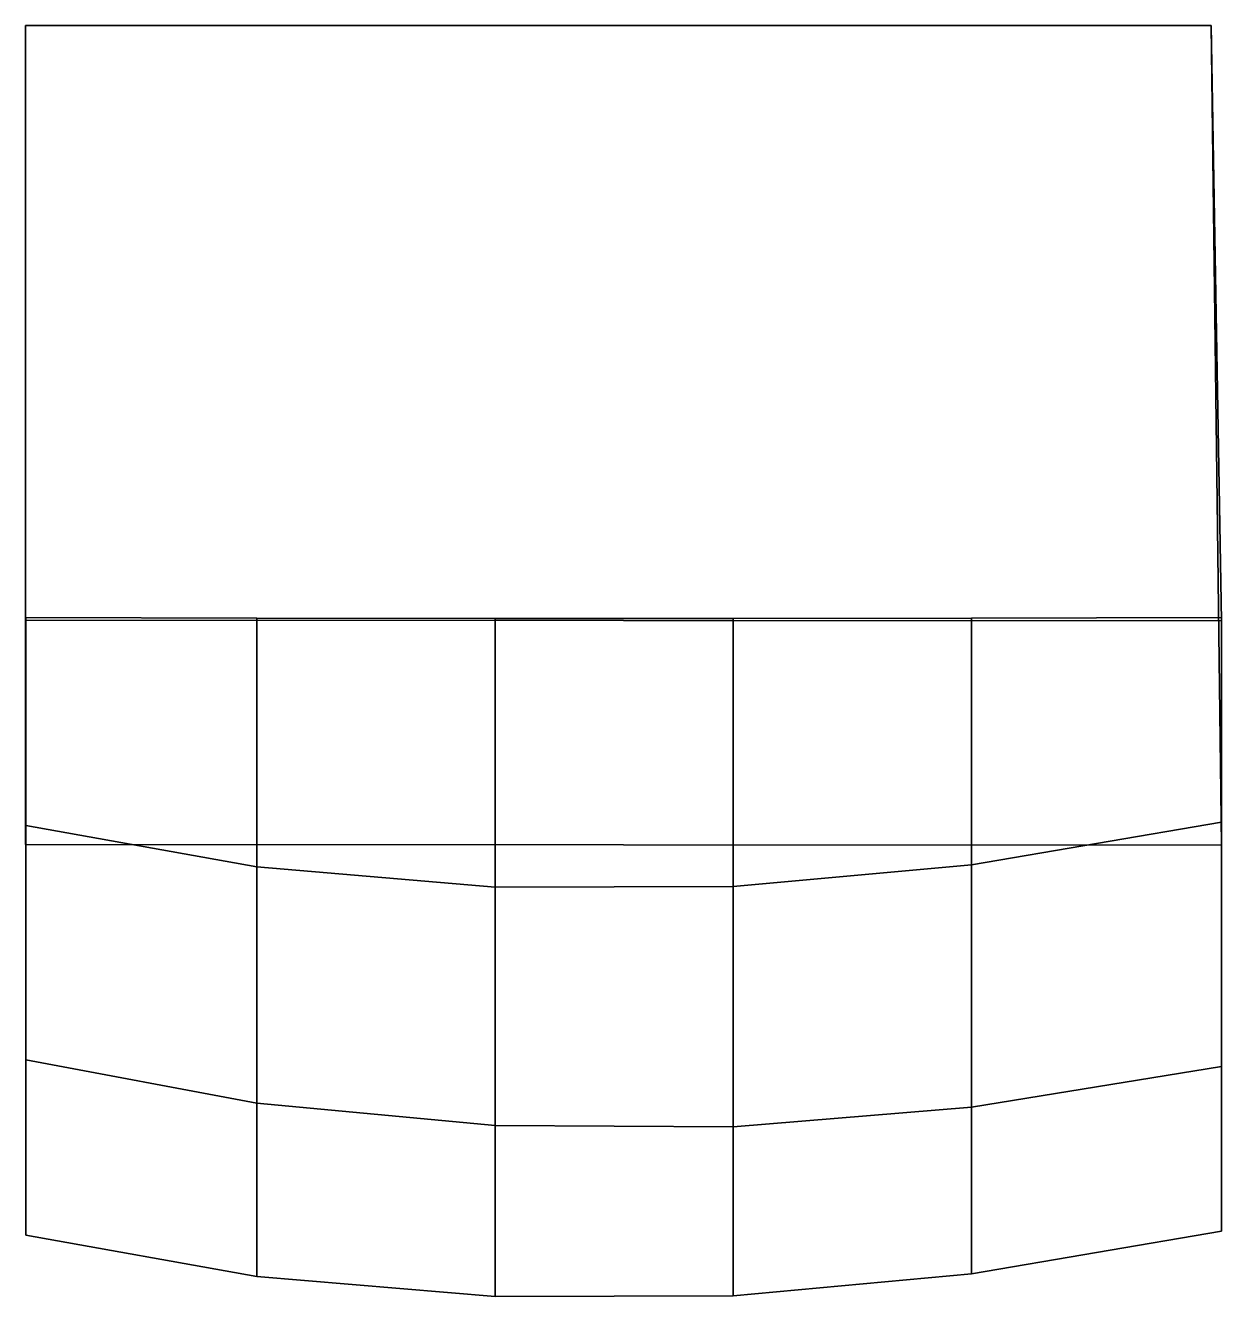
# Model space of a CAD drawing. Extents: x -12.5 to 12.7, y -26.8 to 0.
import ezdxf

# ---------------------------------------------------------------- set-up
doc = ezdxf.new("R2010")
doc.units = 0
doc.layers.add('METAL', color=140, linetype='CONTINUOUS')

msp = doc.modelspace()

# ---------------------------------------------------------------- meshes
at = {"layer": 'METAL'}
mesh = msp.add_polyface(dxfattribs=at)
corners = [(-12.5, -17.242, 1.239), (-12.5, -12.522, 8.278), (-12.5, 0, 8.278), (-12.5, 0, -5.735), (12.687, -17.257, 1.239), (12.47, 0, -5.735), (12.47, 0, 8.278), (12.687, -12.537, 8.278), (-12.5, -17.242, 1.239), (-12.5, 0, -5.735), (12.47, 0, -5.735), (12.687, -17.257, 1.239), (-12.5, 0, -5.735), (-12.5, 0, 8.278), (12.47, 0, 8.278), (12.47, 0, -5.735), (-12.5, 0, 8.278), (-12.5, -12.522, 8.278), (12.687, -12.537, 8.278), (12.47, 0, 8.278), (-12.5, -12.522, 8.278), (-12.5, -17.242, 1.239), (12.687, -17.257, 1.239), (12.687, -12.537, 8.278)]
mesh.append_faces([[corners[k] for k in face] for face in [(0, 1, 2, 3), (4, 5, 6, 7), (8, 9, 10, 11), (12, 13, 14, 15), (16, 17, 18, 19), (20, 21, 22, 23)]])
mesh = msp.add_polyface(dxfattribs=at)
corners = [(12.685, -12.463, 8.271), (12.685, -12.463, 8.271), (12.685, -12.463, 8.271), (12.685, -16.77, 8.272), (12.685, -16.77, 8.272), (12.685, -16.77, 8.272), (12.685, -21.915, -7.5), (12.685, -21.915, -7.5), (12.685, -21.915, -7.5), (12.685, -25.384, -5.321), (12.685, -25.384, -5.321), (12.685, -25.384, -5.321), (7.419, -12.477, 8.271), (7.419, -12.477, 8.271), (7.419, -17.668, 8.272), (7.419, -17.668, 8.272), (7.419, -22.771, -7.5), (7.419, -22.771, -7.5), (7.419, -26.284, -5.321), (7.419, -26.284, -5.321), (2.404, -12.484, 8.271), (2.404, -12.484, 8.271), (2.404, -18.124, 8.272), (2.404, -18.124, 8.272), (2.404, -23.185, -7.5), (2.404, -23.185, -7.5), (2.404, -26.743, -5.321), (2.404, -26.743, -5.321), (-2.61, -12.483, 8.271), (-2.61, -12.483, 8.271), (-2.61, -18.139, 8.272), (-2.61, -18.139, 8.272), (-2.61, -23.157, -7.5), (-2.61, -23.157, -7.5), (-2.61, -26.76, -5.321), (-2.61, -26.76, -5.321), (-7.625, -12.476, 8.271), (-7.625, -12.476, 8.271), (-7.625, -17.713, 8.272), (-7.625, -17.713, 8.272), (-7.625, -22.688, -7.5), (-7.625, -22.688, -7.5), (-7.625, -26.336, -5.321), (-7.625, -26.336, -5.321), (-12.492, -12.461, 8.271), (-12.492, -12.461, 8.271), (-12.492, -12.461, 8.271), (-12.492, -16.845, 8.272), (-12.492, -16.845, 8.272), (-12.492, -16.845, 8.272), (-12.492, -21.778, -7.5), (-12.492, -21.778, -7.5), (-12.492, -21.778, -7.5), (-12.492, -25.47, -5.321), (-12.492, -25.47, -5.321), (-12.492, -25.47, -5.321)]
mesh.append_faces([[corners[k] for k in face] for face in [(52, 55, 49, 46), (16, 7, 11, 19), (15, 5, 1, 12), (18, 10, 4, 14), (13, 2, 8, 17), (24, 16, 19, 27), (33, 24, 27, 34), (41, 33, 34, 42), (51, 41, 42, 53), (23, 15, 12, 20), (30, 23, 20, 29), (38, 30, 29, 37), (47, 38, 37, 45), (26, 18, 14, 22), (35, 26, 22, 31), (43, 35, 31, 39), (54, 43, 39, 48), (21, 13, 17, 25), (28, 21, 25, 32), (36, 28, 32, 40), (44, 36, 40, 50), (6, 0, 3, 9)]])

doc.saveas('drawing.dxf')
